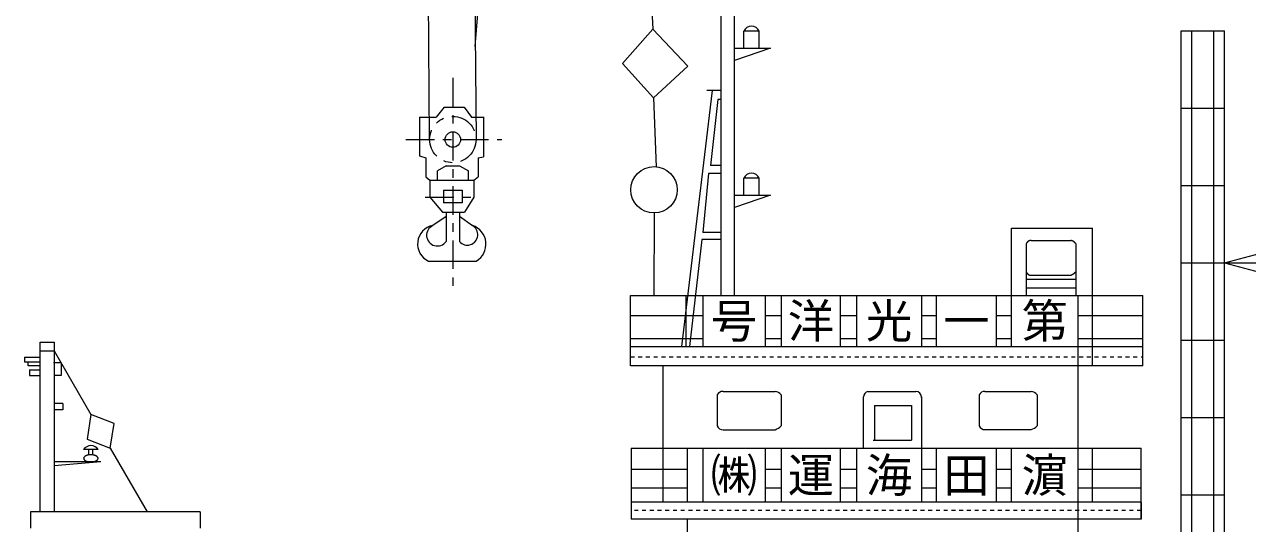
# Model space of a CAD drawing. Units: millimetres on the paper, scale 1:200. Extents: x 12 to 407, y 8 to 286.
# Drawn here: x 82.4 to 161.4, y 197 to 229.2 of the extents above; entities that cross this region are included whole.
import ezdxf
from ezdxf.enums import TextEntityAlignment as Align

# ---------------------------------------------------------------- set-up
doc = ezdxf.new("R2010")
doc.units = ezdxf.units.MM
doc.linetypes.add('USER1', pattern=[0.5, 0.25, -0.25])
doc.linetypes.add('USER2', pattern=[3.501, 1.842, -0.553, 0.553, -0.553])
doc.layers.add('画層0', color=7, linetype='Continuous', lineweight=13)
doc.styles.add('ＭＳ ゴシック', font='')
doc.styles.get('ＭＳ ゴシック').set_extended_font_data('MS Gothic')

msp = doc.modelspace()

# ---------------------------------------------------------------- linework, layer by layer
at = {"layer": '画層0'}
for p, q in [((108.555, 221.798), (108.286, 255.975)), ((111.282, 255.858), (111.555, 221.798)), ((111.507, 227.808), (113.577, 253.171)), ((127.402, 211.724), (127.402, 239.092)), ((128.261, 211.724), (128.261, 239.092)), ((122.757, 233.661), (122.983, 228.932)), ((121.023, 226.71), (122.983, 228.932)), ((122.983, 228.932), (125.249, 226.536)), ((128.871, 227.716), (128.871, 228.799)), ((129.848, 228.799), (128.871, 228.799)), ((129.848, 227.716), (129.848, 228.799)), ((157.136, 141.33), (157.136, 228.83)), ((157.136, 228.83), (159.936, 228.83)), ((157.829, 140.093), (157.829, 228.83)), ((159.243, 140.093), (159.243, 228.83)), ((159.936, 141.33), (159.936, 228.83)), ((128.261, 227.716), (130.58, 227.716)), ((130.58, 227.716), (128.261, 226.905)), ((123.027, 224.488), (121.023, 226.71)), ((125.249, 226.536), (123.027, 224.488)), ((124.862, 208.414), (126.837, 224.969)), ((127.402, 224.969), (126.473, 224.969)), ((109.498, 223.883), (108.969, 223.236)), ((109.498, 223.883), (110.79, 223.883)), ((110.79, 223.883), (111.271, 223.236)), ((123.027, 224.488), (123.201, 220.044)), ((127.18, 224.39), (126.7, 220.123)), ((127.402, 224.39), (127.18, 224.39)), ((157.136, 223.83), (159.936, 223.83)), ((107.91, 223.236), (107.91, 220.748)), ((107.91, 223.236), (108.969, 223.236)), ((111.271, 223.236), (112.048, 223.236)), ((112.048, 223.266), (112.048, 220.688)), ((107.91, 220.748), (108.303, 220.607)), ((108.303, 220.607), (108.303, 219.378)), ((111.695, 220.607), (112.048, 220.688)), ((111.695, 220.607), (111.695, 219.378)), ((109.614, 220.093), (109.063, 219.769)), ((109.614, 220.093), (110.485, 220.093)), ((110.485, 220.093), (111.073, 219.769)), ((127.402, 220.123), (126.7, 220.123)), ((108.303, 219.378), (108.576, 219.163)), ((108.576, 219.163), (111.421, 219.163)), ((108.576, 219.163), (108.576, 218.066)), ((109.063, 219.163), (109.063, 219.769)), ((111.073, 219.163), (111.073, 219.769)), ((111.421, 219.163), (111.695, 219.378)), ((111.421, 219.163), (111.421, 218.066)), ((126.59, 219.602), (126.22, 215.796)), ((127.402, 219.602), (126.59, 219.602)), ((128.871, 218.21), (128.871, 219.293)), ((129.848, 219.293), (128.871, 219.293)), ((129.848, 218.21), (129.848, 219.293)), ((109.462, 218.515), (109.462, 217.697)), ((109.462, 218.515), (110.661, 218.515)), ((110.661, 218.515), (110.661, 217.697)), ((128.261, 218.21), (130.58, 218.21)), ((130.58, 218.21), (128.261, 217.399)), ((157.136, 218.83), (159.936, 218.83)), ((108.576, 218.066), (109.381, 217.11)), ((110.661, 217.697), (109.462, 217.697)), ((111.421, 218.066), (110.81, 217.11)), ((109.617, 216.823), (108.76, 216.24)), ((109.381, 217.11), (110.81, 217.11)), ((109.617, 217.11), (109.617, 215.203)), ((110.478, 217.11), (110.478, 215.203)), ((110.478, 216.851), (111.325, 216.24)), ((123.059, 217.051), (123.039, 211.724)), ((146.165, 216.078), (151.402, 216.078)), ((146.165, 208.414), (146.165, 216.078)), ((151.402, 207.215), (151.402, 216.078)), ((126.14, 215.326), (125.352, 208.414)), ((127.402, 215.326), (126.14, 215.326)), ((127.402, 215.796), (126.22, 215.796)), ((147.117, 215.069), (147.117, 211.724)), ((147.437, 215.273), (149.996, 215.273)), ((150.316, 215.069), (150.316, 211.724)), ((159.936, 213.83), (162.834, 214.607)), ((108.478, 213.94), (111.568, 213.94)), ((157.136, 213.83), (159.936, 213.83)), ((159.936, 213.83), (189.074, 213.83)), ((159.936, 213.83), (162.834, 213.054)), ((147.117, 212.777), (150.316, 212.777)), ((147.437, 213.025), (149.996, 213.025)), ((147.437, 213.025), (149.996, 213.025)), ((147.117, 212.217), (150.316, 212.217)), ((121.541, 207.171), (121.541, 211.724)), ((121.541, 211.724), (154.662, 211.724)), ((125.148, 208.414), (125.148, 211.724)), ((126.228, 208.414), (126.228, 211.724)), ((130.241, 211.724), (130.241, 208.414)), ((131.309, 208.414), (131.309, 211.724)), ((135.096, 211.724), (135.096, 208.414)), ((136.164, 208.414), (136.164, 211.724)), ((140.339, 211.724), (140.339, 208.414)), ((141.31, 208.414), (141.31, 211.724)), ((145.193, 208.414), (145.193, 211.724)), ((146.165, 211.724), (150.472, 211.724)), ((150.472, 197.255), (150.472, 211.724)), ((154.662, 207.171), (154.662, 211.724)), ((121.541, 210.429), (126.228, 210.429)), ((130.241, 210.429), (131.309, 210.429)), ((135.096, 210.429), (136.164, 210.429)), ((140.339, 210.429), (141.31, 210.429)), ((145.193, 210.429), (146.165, 210.429)), ((150.472, 210.429), (154.662, 210.429)), ((121.541, 208.932), (126.228, 208.932)), ((130.241, 208.932), (131.309, 208.932)), ((135.096, 208.932), (136.164, 208.932)), ((140.339, 208.932), (141.31, 208.932)), ((145.193, 208.932), (146.165, 208.932)), ((150.472, 208.932), (154.662, 208.932)), ((157.136, 208.83), (159.936, 208.83)), ((83.376, 197.725), (83.376, 208.686)), ((83.376, 208.686), (84.285, 208.686)), ((83.376, 208.138), (84.285, 208.138)), ((84.285, 208.686), (84.285, 197.725)), ((84.285, 208.138), (86.666, 204.014)), ((121.541, 208.414), (154.662, 208.414)), ((82.366, 207.72), (82.366, 207.432)), ((82.366, 207.72), (83.376, 207.72)), ((82.366, 207.432), (83.376, 207.432)), ((82.605, 207.172), (82.605, 207.435)), ((83.376, 207.172), (82.605, 207.172)), ((84.734, 207.362), (84.25, 207.362)), ((84.734, 207.362), (84.734, 206.547)), ((154.662, 207.171), (121.541, 207.171)), ((123.63, 207.171), (123.63, 198.352)), ((82.695, 206.905), (82.695, 206.547)), ((82.695, 206.905), (83.373, 206.905)), ((82.695, 206.547), (83.345, 206.547)), ((84.734, 206.547), (84.277, 206.547)), ((127.146, 205.287), (127.146, 203.281)), ((127.521, 205.512), (130.896, 205.512)), ((131.271, 205.287), (131.271, 203.281)), ((136.592, 201.884), (136.592, 205.158)), ((136.881, 205.512), (139.989, 205.512)), ((140.339, 205.158), (140.339, 198.352)), ((144.07, 205.291), (144.07, 203.286)), ((144.445, 205.516), (147.445, 205.516)), ((147.82, 205.291), (147.82, 203.286)), ((84.837, 204.737), (84.273, 204.737)), ((84.837, 204.319), (84.273, 204.319)), ((84.837, 204.737), (84.837, 204.319)), ((86.666, 204.014), (86.425, 202.432)), ((88.157, 203.432), (86.666, 204.014)), ((137.314, 204.595), (139.706, 204.595)), ((137.314, 204.595), (137.314, 202.359)), ((139.706, 204.595), (139.706, 202.359)), ((87.916, 201.849), (88.157, 203.432)), ((157.136, 203.83), (159.936, 203.83)), ((86.425, 202.432), (87.916, 201.849)), ((127.521, 203.037), (130.896, 203.037)), ((127.521, 203.037), (130.521, 203.037)), ((144.445, 203.041), (147.445, 203.041)), ((144.445, 203.041), (147.445, 203.041)), ((87.127, 201.747), (86.19, 201.747)), ((86.533, 201.407), (86.533, 201.747)), ((86.783, 201.407), (86.783, 201.747)), ((87.916, 201.849), (90.297, 197.725)), ((121.582, 201.832), (121.582, 197.255)), ((121.582, 201.832), (154.539, 201.832)), ((125.21, 201.832), (125.21, 198.352)), ((126.228, 198.352), (126.228, 201.832)), ((130.241, 201.832), (130.241, 198.352)), ((131.309, 198.352), (131.309, 201.832)), ((135.096, 201.832), (135.096, 198.352)), ((136.164, 198.352), (136.164, 201.832)), ((137.229, 202.359), (139.706, 202.359)), ((141.31, 198.352), (141.31, 201.832)), ((145.193, 198.352), (145.193, 201.832)), ((146.165, 198.352), (146.165, 201.832)), ((151.402, 198.352), (151.402, 201.832)), ((154.539, 197.255), (154.539, 201.832)), ((87.308, 200.949), (84.285, 200.949)), ((87.308, 200.949), (84.285, 200.689)), ((125.21, 200.453), (121.582, 200.453)), ((131.309, 200.453), (130.241, 200.453)), ((136.164, 200.453), (135.096, 200.453)), ((141.31, 200.453), (140.339, 200.453)), ((146.165, 200.453), (145.193, 200.453)), ((154.539, 200.453), (150.472, 200.453)), ((125.21, 199.245), (121.582, 199.245)), ((131.309, 199.245), (130.241, 199.245)), ((136.164, 199.245), (135.096, 199.245)), ((141.31, 199.245), (140.339, 199.245)), ((146.165, 199.245), (145.193, 199.245)), ((154.539, 199.245), (150.472, 199.245)), ((157.136, 198.83), (159.936, 198.83)), ((82.75, 197.725), (82.75, 196.679)), ((93.725, 197.725), (82.75, 197.725)), ((93.725, 197.725), (93.725, 196.679)), ((154.539, 198.352), (121.582, 198.352)), ((154.539, 198.352), (154.539, 197.255)), ((154.539, 197.255), (121.582, 197.255)), ((125.21, 197.255), (125.21, 188.788)), ((150.472, 186.33), (150.472, 197.255))]:
    msp.add_line(p, q, dxfattribs=at)
at = {"layer": '画層0', "linetype": 'USER2'}
for p, q in [((110.055, 225.781), (110.055, 211.934)), ((107.023, 221.798), (113.214, 221.798)), ((108.275, 218.066), (111.77, 218.066))]:
    msp.add_line(p, q, dxfattribs=at)
at = {"layer": '画層0', "linetype": 'USER1'}
for p, q in [((121.541, 207.757), (154.662, 207.757)), ((154.539, 197.804), (121.582, 197.804))]:
    msp.add_line(p, q, dxfattribs=at)
at = {"layer": '画層0'}
for points in [[(147.437, 215.273), (147.433, 215.273), (147.429, 215.273), (147.425, 215.273), (147.421, 215.273), (147.417, 215.273), (147.413, 215.272), (147.409, 215.272), (147.405, 215.272), (147.401, 215.271), (147.397, 215.271), (147.393, 215.27), (147.389, 215.27), (147.385, 215.269), (147.381, 215.269), (147.377, 215.268), (147.374, 215.267), (147.37, 215.266), (147.366, 215.266), (147.362, 215.265), (147.358, 215.264), (147.354, 215.263), (147.35, 215.262), (147.346, 215.261), (147.343, 215.26), (147.339, 215.259), (147.335, 215.258), (147.331, 215.256), (147.327, 215.255), (147.324, 215.254), (147.32, 215.253), (147.316, 215.251), (147.312, 215.25), (147.309, 215.248), (147.305, 215.247), (147.301, 215.245), (147.298, 215.244), (147.294, 215.242), (147.29, 215.24), (147.287, 215.239), (147.283, 215.237), (147.28, 215.235), (147.276, 215.233), (147.273, 215.231), (147.269, 215.229), (147.266, 215.227), (147.262, 215.225), (147.259, 215.223), (147.255, 215.221), (147.252, 215.219), (147.248, 215.217), (147.245, 215.215), (147.242, 215.213), (147.238, 215.21), (147.235, 215.208), (147.232, 215.206), (147.228, 215.203), (147.225, 215.201), (147.222, 215.198), (147.219, 215.196), (147.216, 215.193), (147.213, 215.191), (147.209, 215.188), (147.206, 215.185), (147.203, 215.183), (147.2, 215.18), (147.197, 215.177), (147.194, 215.174), (147.191, 215.171), (147.189, 215.169), (147.186, 215.166), (147.183, 215.163), (147.18, 215.16), (147.177, 215.157), (147.174, 215.154), (147.172, 215.151), (147.169, 215.148), (147.166, 215.145), (147.164, 215.141), (147.161, 215.138), (147.159, 215.135), (147.156, 215.132), (147.154, 215.128), (147.151, 215.125), (147.149, 215.122), (147.146, 215.118), (147.144, 215.115), (147.142, 215.112), (147.139, 215.108), (147.137, 215.105), (147.135, 215.101), (147.133, 215.098), (147.131, 215.094), (147.129, 215.091), (147.126, 215.087), (147.124, 215.083), (147.122, 215.08), (147.12, 215.076), (147.119, 215.072), (147.117, 215.069)], [(150.316, 215.069), (150.314, 215.072), (150.311, 215.075), (150.309, 215.079), (150.307, 215.082), (150.304, 215.085), (150.302, 215.088), (150.299, 215.091), (150.297, 215.095), (150.294, 215.098), (150.292, 215.101), (150.289, 215.104), (150.287, 215.107), (150.284, 215.11), (150.281, 215.113), (150.279, 215.116), (150.276, 215.119), (150.273, 215.122), (150.271, 215.125), (150.268, 215.128), (150.265, 215.131), (150.262, 215.134), (150.26, 215.136), (150.257, 215.139), (150.254, 215.142), (150.251, 215.145), (150.248, 215.148), (150.245, 215.15), (150.242, 215.153), (150.239, 215.156), (150.236, 215.158), (150.233, 215.161), (150.231, 215.163), (150.227, 215.166), (150.224, 215.169), (150.221, 215.171), (150.218, 215.174), (150.215, 215.176), (150.212, 215.179), (150.209, 215.181), (150.206, 215.183), (150.203, 215.186), (150.199, 215.188), (150.196, 215.19), (150.193, 215.193), (150.19, 215.195), (150.187, 215.197), (150.183, 215.199), (150.18, 215.202), (150.177, 215.204), (150.173, 215.206), (150.17, 215.208), (150.167, 215.21), (150.163, 215.212), (150.16, 215.214), (150.157, 215.216), (150.153, 215.218), (150.15, 215.22), (150.146, 215.222), (150.143, 215.224), (150.139, 215.225), (150.136, 215.227), (150.132, 215.229), (150.129, 215.231), (150.125, 215.232), (150.122, 215.234), (150.118, 215.236), (150.115, 215.237), (150.111, 215.239), (150.108, 215.241), (150.104, 215.242), (150.1, 215.244), (150.097, 215.245), (150.093, 215.247), (150.09, 215.248), (150.086, 215.249), (150.082, 215.251), (150.079, 215.252), (150.075, 215.253), (150.071, 215.255), (150.068, 215.256), (150.064, 215.257), (150.06, 215.258), (150.056, 215.259), (150.053, 215.26), (150.049, 215.261), (150.045, 215.262), (150.042, 215.263), (150.038, 215.264), (150.034, 215.265), (150.03, 215.266), (150.026, 215.267), (150.023, 215.268), (150.019, 215.269), (150.015, 215.27), (150.011, 215.27), (150.007, 215.271), (150.004, 215.272), (150, 215.272), (149.996, 215.273)], [(147.117, 213.247), (147.118, 213.243), (147.12, 213.239), (147.122, 213.235), (147.124, 213.231), (147.125, 213.228), (147.127, 213.224), (147.129, 213.22), (147.131, 213.216), (147.133, 213.212), (147.135, 213.209), (147.137, 213.205), (147.139, 213.201), (147.142, 213.197), (147.144, 213.194), (147.146, 213.19), (147.148, 213.186), (147.151, 213.183), (147.153, 213.179), (147.155, 213.176), (147.158, 213.172), (147.16, 213.169), (147.163, 213.166), (147.165, 213.162), (147.168, 213.159), (147.171, 213.155), (147.173, 213.152), (147.176, 213.149), (147.179, 213.146), (147.182, 213.142), (147.184, 213.139), (147.187, 213.136), (147.19, 213.133), (147.193, 213.13), (147.196, 213.127), (147.199, 213.124), (147.202, 213.121), (147.205, 213.118), (147.208, 213.115), (147.211, 213.113), (147.214, 213.11), (147.217, 213.107), (147.221, 213.104), (147.224, 213.102), (147.227, 213.099), (147.23, 213.096), (147.234, 213.094), (147.237, 213.091), (147.24, 213.089), (147.244, 213.087), (147.247, 213.084), (147.251, 213.082), (147.254, 213.08), (147.258, 213.077), (147.261, 213.075), (147.265, 213.073), (147.268, 213.071), (147.272, 213.069), (147.276, 213.067), (147.279, 213.065), (147.283, 213.063), (147.286, 213.061), (147.29, 213.059), (147.294, 213.057), (147.298, 213.056), (147.301, 213.054), (147.305, 213.052), (147.309, 213.051), (147.313, 213.049), (147.317, 213.047), (147.32, 213.046), (147.324, 213.045), (147.328, 213.043), (147.332, 213.042), (147.336, 213.041), (147.34, 213.039), (147.344, 213.038), (147.348, 213.037), (147.352, 213.036), (147.356, 213.035), (147.36, 213.034), (147.364, 213.033), (147.368, 213.032), (147.372, 213.031), (147.376, 213.031), (147.38, 213.03), (147.384, 213.029), (147.388, 213.028), (147.392, 213.028), (147.396, 213.027), (147.4, 213.027), (147.404, 213.026), (147.408, 213.026), (147.412, 213.026), (147.416, 213.025), (147.42, 213.025), (147.424, 213.025), (147.428, 213.025), (147.432, 213.025), (147.437, 213.025)], [(149.996, 213.025), (150, 213.026), (150.003, 213.028), (150.007, 213.029), (150.011, 213.031), (150.014, 213.032), (150.018, 213.034), (150.021, 213.035), (150.025, 213.037), (150.029, 213.039), (150.032, 213.04), (150.036, 213.042), (150.039, 213.044), (150.043, 213.045), (150.046, 213.047), (150.05, 213.049), (150.053, 213.05), (150.057, 213.052), (150.061, 213.054), (150.064, 213.056), (150.068, 213.057), (150.071, 213.059), (150.075, 213.061), (150.078, 213.063), (150.081, 213.065), (150.085, 213.067), (150.088, 213.068), (150.092, 213.07), (150.095, 213.072), (150.099, 213.074), (150.102, 213.076), (150.106, 213.078), (150.109, 213.08), (150.112, 213.082), (150.116, 213.084), (150.119, 213.086), (150.123, 213.088), (150.126, 213.09), (150.129, 213.092), (150.133, 213.094), (150.136, 213.097), (150.139, 213.099), (150.143, 213.101), (150.146, 213.103), (150.149, 213.105), (150.153, 213.107), (150.156, 213.11), (150.159, 213.112), (150.163, 213.114), (150.166, 213.116), (150.169, 213.119), (150.172, 213.121), (150.176, 213.123), (150.179, 213.125), (150.182, 213.128), (150.185, 213.13), (150.188, 213.132), (150.192, 213.135), (150.195, 213.137), (150.198, 213.14), (150.201, 213.142), (150.204, 213.144), (150.207, 213.147), (150.211, 213.149), (150.214, 213.152), (150.217, 213.154), (150.22, 213.157), (150.223, 213.159), (150.226, 213.162), (150.229, 213.164), (150.232, 213.167), (150.235, 213.17), (150.238, 213.172), (150.241, 213.175), (150.244, 213.177), (150.247, 213.18), (150.25, 213.183), (150.253, 213.185), (150.256, 213.188), (150.259, 213.191), (150.262, 213.193), (150.265, 213.196), (150.268, 213.199), (150.271, 213.202), (150.274, 213.204), (150.277, 213.207), (150.28, 213.21), (150.282, 213.213), (150.285, 213.215), (150.288, 213.218), (150.291, 213.221), (150.294, 213.224), (150.297, 213.227), (150.299, 213.23), (150.302, 213.233), (150.305, 213.235), (150.308, 213.238), (150.311, 213.241), (150.313, 213.244), (150.316, 213.247)]]:
    msp.add_lwpolyline(points, dxfattribs=at)
msp.add_lwpolyline([(86.192, 201.182), (86.193, 201.167), (86.195, 201.152), (86.2, 201.138), (86.207, 201.123), (86.215, 201.109), (86.225, 201.095), (86.237, 201.082), (86.25, 201.069), (86.266, 201.056), (86.282, 201.044), (86.301, 201.032), (86.32, 201.021), (86.342, 201.011), (86.364, 201.001), (86.388, 200.992), (86.412, 200.984), (86.438, 200.976), (86.464, 200.97), (86.492, 200.964), (86.52, 200.959), (86.548, 200.955), (86.577, 200.952), (86.606, 200.95), (86.636, 200.949), (86.666, 200.949), (86.695, 200.949), (86.725, 200.951), (86.754, 200.954), (86.782, 200.957), (86.811, 200.962), (86.838, 200.967), (86.865, 200.973), (86.891, 200.98), (86.917, 200.988), (86.941, 200.996), (86.964, 201.006), (86.985, 201.016), (87.006, 201.026), (87.025, 201.038), (87.042, 201.05), (87.058, 201.062), (87.073, 201.075), (87.086, 201.088), (87.097, 201.102), (87.106, 201.116), (87.113, 201.131), (87.119, 201.145), (87.123, 201.16), (87.124, 201.175), (87.124, 201.189), (87.123, 201.204), (87.119, 201.219), (87.113, 201.233), (87.106, 201.248), (87.097, 201.262), (87.086, 201.276), (87.073, 201.289), (87.058, 201.302), (87.042, 201.314), (87.025, 201.326), (87.006, 201.338), (86.985, 201.348), (86.964, 201.358), (86.941, 201.368), (86.917, 201.376), (86.891, 201.384), (86.865, 201.391), (86.838, 201.397), (86.811, 201.402), (86.782, 201.407), (86.754, 201.41), (86.725, 201.413), (86.695, 201.415), (86.666, 201.415), (86.636, 201.415), (86.606, 201.414), (86.577, 201.412), (86.548, 201.409), (86.52, 201.405), (86.492, 201.4), (86.464, 201.394), (86.438, 201.388), (86.412, 201.38), (86.388, 201.372), (86.364, 201.363), (86.342, 201.353), (86.32, 201.343), (86.301, 201.332), (86.282, 201.32), (86.266, 201.308), (86.25, 201.295), (86.237, 201.282), (86.225, 201.269), (86.215, 201.255), (86.207, 201.241), (86.2, 201.226), (86.195, 201.212), (86.193, 201.197)], close=True, dxfattribs=at)
at = {"layer": '画層0', "linetype": 'USER2'}
msp.add_circle((110.055, 221.798), 1.5, dxfattribs=at)
at = {"layer": '画層0'}
for centre, radius in [((110.055, 221.798), 0.5), ((123.059, 218.551), 1.5)]:
    msp.add_circle(centre, radius, dxfattribs=at)
for centre, radius, start, end in [((129.36, 228.608), 0.524, 21.36427, 158.63573), ((129.36, 219.102), 0.524, 21.36427, 158.63573), ((108.995, 215.044), 1.219, 101.08266, 244.91508), ((109.055, 215.611), 0.694, 115.12421, 323.99351), ((110.99, 215.649), 0.679, 221.03532, 60.4803), ((110.93, 215.035), 1.268, 300.20667, 71.86144), ((127.521, 205.087), 0.425, 90, 151.92751), ((130.811, 204.946), 0.572, 36.56988, 81.50261), ((137.028, 205.093), 0.441, 108.34475, 171.59473), ((139.966, 205.139), 0.374, 357.07154, 86.43331), ((144.445, 205.091), 0.425, 90, 151.92751), ((147.361, 204.95), 0.572, 36.56988, 81.50261), ((127.521, 203.446), 0.41, 203.73002, 270), ((130.53, 204.007), 1.037, 290.66083, 315.60915), ((144.445, 203.451), 0.41, 203.73002, 270), ((147.079, 204.011), 1.037, 290.66083, 315.60915), ((86.658, 201.454), 0.552, 31.99137, 148.00863)]:
    msp.add_arc(centre, radius, start, end, dxfattribs=at)

# ---------------------------------------------------------------- texts
at = {"layer": '画層0', "style": 'ＭＳ ゴシック'}
for s, p in [('号', (128.234, 210.069)), ('洋', (133.202, 210.069)), ('光', (138.252, 210.069)), ('第', (148.318, 210.069)), ('一', (143.252, 210.069)), ('㈱', (128.234, 200.092)), ('運', (133.202, 200.092)), ('海', (138.252, 200.092)), ('田', (143.252, 200.092)), ('濵', (148.318, 200.092))]:
    msp.add_text(s, height=2.199, dxfattribs=at).set_placement(p, align=Align.MIDDLE_CENTER)

doc.saveas('drawing.dxf')
